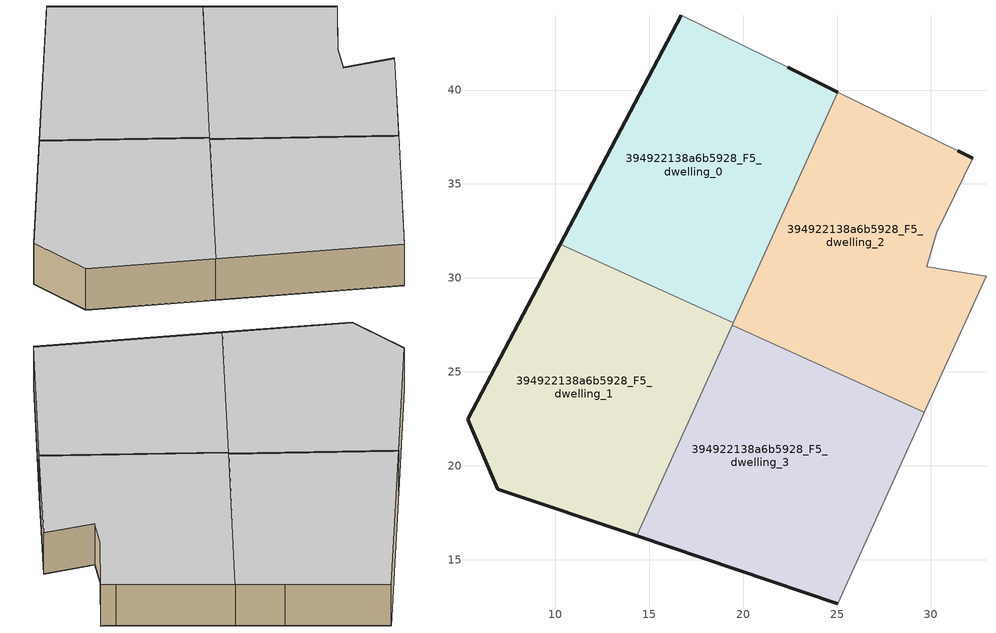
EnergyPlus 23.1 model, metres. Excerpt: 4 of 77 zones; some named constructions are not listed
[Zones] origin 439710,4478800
394922138a6b5928_F5_dwelling_0
 floor to 394922138a6b5928_F4_dwelling_0 (EU_floor_Construction): 18.55,28.04 24.13,40.34 22.38,41.21 16.72,43.97 10.27,31.79 z15
 floor to 394922138a6b5928_F4_dwelling_2 (EU_floor_Construction): 19.68,28.06 25.04,39.89 24.79,40.02 24.35,40.23 24.13,40.34 18.75,28.48 z15
 floor to 394922138a6b5928_F4_dwelling_3 (EU_floor_Construction): 19.48,27.62 19.68,28.06 18.75,28.48 18.55,28.04 z15
 wall outside (EU_wall_Construction): 10.27,31.79 16.72,43.97 / 22.38,41.21 25.04,39.89 z15:18
 wall to 394922138a6b5928_F5_dwelling_1 (EU_wall_Construction): 19.48,27.62 10.27,31.79 z15:18
 wall adiabatic (EU_wall_Construction): 16.72,43.97 22.38,41.21 z15:18
 wall to 394922138a6b5928_F5_dwelling_2 (EU_wall_Construction): 25.04,39.89 19.48,27.62 z15:18
 ceiling to 394922138a6b5928_F6_dwelling_0 (EU_floor_Construction): 22.38,41.21 25.04,39.89 19.48,27.62 10.27,31.79 16.72,43.97 z18
394922138a6b5928_F5_dwelling_1
 floor to 394922138a6b5928_F4_dwelling_1 (EU_floor_Construction): 13.36,16.59 18.53,27.98 10.24,31.74 5.33,22.47 6.94,18.75 z15
 floor to 394922138a6b5928_F4_dwelling_0 (EU_floor_Construction): 18.53,27.98 18.55,28.04 10.27,31.79 10.24,31.74 z15
 floor to 394922138a6b5928_F4_dwelling_3 (EU_floor_Construction): 14.33,16.26 19.42,27.49 19.48,27.62 18.55,28.04 13.36,16.59 z15
 wall outside (EU_wall_Construction): 14.33,16.26 6.94,18.75 5.33,22.47 10.27,31.79 z15:18
 wall to 394922138a6b5928_F5_dwelling_3 (EU_wall_Construction): 19.42,27.49 14.33,16.26 z15:18
 wall to 394922138a6b5928_F5_dwelling_2 (EU_wall_Construction): 19.48,27.62 19.42,27.49 z15:18
 ceiling to 394922138a6b5928_F6_dwelling_1 (EU_floor_Construction): 19.48,27.62 14.33,16.26 6.94,18.75 5.33,22.47 10.27,31.79 z18
394922138a6b5928_F5_dwelling_2
 floor to 394922138a6b5928_F4_dwelling_2 (EU_floor_Construction): 27.36,24.57 30.07,30.54 29.78,30.59 30.32,32.43 32.23,36.37 31.43,36.76 25.04,39.89 19.68,28.06 z15
 floor to 394922138a6b5928_F4_dwelling_4 (EU_floor_Construction): 29.65,22.85 32.93,30.09 30.07,30.54 27.1,24.01 z15
 floor to 394922138a6b5928_F4_dwelling_3 (EU_floor_Construction): 27.1,24.01 27.36,24.57 19.68,28.06 19.42,27.49 z15
 wall outside (EU_wall_Construction): 31.43,36.76 32.23,36.37 z15:18
 wall adiabatic (EU_wall_Construction): 32.23,36.37 30.32,32.43 29.78,30.59 32.93,30.09 / 25.04,39.89 31.43,36.76 z15:18
 wall to 394922138a6b5928_F5_dwelling_3 (EU_wall_Construction): 29.65,22.85 19.42,27.49 z15:18
 wall to 394922138a6b5928_F5_dwelling_4 (EU_wall_Construction): 32.93,30.09 29.65,22.85 z15:18
 ceiling to 394922138a6b5928_F6_dwelling_2 (EU_floor_Construction): 31.43,36.76 32.23,36.37 30.32,32.43 29.78,30.59 32.93,30.09 29.65,22.85 19.42,27.49 25.04,39.89 z18
394922138a6b5928_F5_dwelling_3
 floor to 394922138a6b5928_F4_dwelling_5 (EU_floor_Construction): 25.03,12.66 29.23,21.93 26.68,23.08 22.37,13.56 z15
 floor to 394922138a6b5928_F4_dwelling_4 (EU_floor_Construction): 29.23,21.93 29.65,22.85 27.1,24.01 26.68,23.08 z15
 floor adiabatic (EU_floor_Construction): 22.37,13.56 27.1,24.01 19.42,27.49 14.33,16.26 z15
 wall outside (EU_wall_Construction): 25.03,12.66 14.33,16.26 z15:18
 wall to 394922138a6b5928_F5_dwelling_5 (EU_wall_Construction): 29.48,22.47 25.03,12.66 z15:18
 wall to 394922138a6b5928_F5_dwelling_4 (EU_wall_Construction): 29.65,22.85 29.48,22.47 z15:18
 ceiling to 394922138a6b5928_F6_dwelling_3 (EU_floor_Construction): 29.65,22.85 25.03,12.66 14.33,16.26 19.42,27.49 z18
[HVACTEMPLATE:THERMOSTAT] Constant Heating Setpoint=20; Constant Cooling Setpoint=50
EU_HeatOnly_394922138a6b5928_F0_dwelling_0; EU_HeatOnly_394922138a6b5928_F0_dwelling_1; EU_HeatOnly_394922138a6b5928_F0_dwelling_2; EU_HeatOnly_394922138a6b5928_F0_dwelling_3; EU_HeatOnly_394922138a6b5928_F0_dwelling_4; EU_HeatOnly_394922138a6b5928_F0_dwelling_5; EU_HeatOnly_394922138a6b5928_F0_dwelling_6; EU_HeatOnly_394922138a6b5928_F0_dwelling_7; EU_HeatOnly_394922138a6b5928_F0_dwelling_8; EU_HeatOnly_394922138a6b5928_F0_dwelling_9; EU_HeatOnly_394922138a6b5928_F1_dwelling_0; EU_HeatOnly_394922138a6b5928_F1_dwelling_1; EU_HeatOnly_394922138a6b5928_F1_dwelling_2; EU_HeatOnly_394922138a6b5928_F1_dwelling_3; EU_HeatOnly_394922138a6b5928_F1_dwelling_4; EU_HeatOnly_394922138a6b5928_F1_dwelling_5; EU_HeatOnly_394922138a6b5928_F1_dwelling_6; EU_HeatOnly_394922138a6b5928_F1_dwelling_7; EU_HeatOnly_394922138a6b5928_F1_dwelling_8; EU_HeatOnly_394922138a6b5928_F1_dwelling_9; EU_HeatOnly_394922138a6b5928_F2_dwelling_0; EU_HeatOnly_394922138a6b5928_F2_dwelling_1; EU_HeatOnly_394922138a6b5928_F2_dwelling_2; EU_HeatOnly_394922138a6b5928_F2_dwelling_3; EU_HeatOnly_394922138a6b5928_F2_dwelling_4; EU_HeatOnly_394922138a6b5928_F2_dwelling_5; EU_HeatOnly_394922138a6b5928_F2_dwelling_6; EU_HeatOnly_394922138a6b5928_F2_dwelling_7; EU_HeatOnly_394922138a6b5928_F2_dwelling_8; EU_HeatOnly_394922138a6b5928_F2_dwelling_9; EU_HeatOnly_394922138a6b5928_F3_dwelling_0; EU_HeatOnly_394922138a6b5928_F3_dwelling_1; EU_HeatOnly_394922138a6b5928_F3_dwelling_2; EU_HeatOnly_394922138a6b5928_F3_dwelling_3; EU_HeatOnly_394922138a6b5928_F3_dwelling_4; EU_HeatOnly_394922138a6b5928_F3_dwelling_5; EU_HeatOnly_394922138a6b5928_F3_dwelling_6; EU_HeatOnly_394922138a6b5928_F3_dwelling_7; EU_HeatOnly_394922138a6b5928_F3_dwelling_8; EU_HeatOnly_394922138a6b5928_F3_dwelling_9; EU_HeatOnly_394922138a6b5928_F4_dwelling_0; EU_HeatOnly_394922138a6b5928_F4_dwelling_1; EU_HeatOnly_394922138a6b5928_F4_dwelling_2; EU_HeatOnly_394922138a6b5928_F4_dwelling_3; EU_HeatOnly_394922138a6b5928_F4_dwelling_4; EU_HeatOnly_394922138a6b5928_F4_dwelling_5; EU_HeatOnly_394922138a6b5928_F4_dwelling_6; EU_HeatOnly_394922138a6b5928_F4_dwelling_7; EU_HeatOnly_394922138a6b5928_F4_dwelling_8; EU_HeatOnly_394922138a6b5928_F4_dwelling_9; EU_HeatOnly_394922138a6b5928_F5_dwelling_0; EU_HeatOnly_394922138a6b5928_F5_dwelling_1; EU_HeatOnly_394922138a6b5928_F5_dwelling_2; EU_HeatOnly_394922138a6b5928_F5_dwelling_3; EU_HeatOnly_394922138a6b5928_F5_dwelling_4; EU_HeatOnly_394922138a6b5928_F5_dwelling_5; EU_HeatOnly_394922138a6b5928_F5_dwelling_6; EU_HeatOnly_394922138a6b5928_F5_dwelling_7; EU_HeatOnly_394922138a6b5928_F5_dwelling_8; EU_HeatOnly_394922138a6b5928_F6_dwelling_0; EU_HeatOnly_394922138a6b5928_F6_dwelling_1; EU_HeatOnly_394922138a6b5928_F6_dwelling_2; EU_HeatOnly_394922138a6b5928_F6_dwelling_3; EU_HeatOnly_394922138a6b5928_F6_dwelling_4; EU_HeatOnly_394922138a6b5928_F6_dwelling_5; EU_HeatOnly_394922138a6b5928_F6_dwelling_6; EU_HeatOnly_394922138a6b5928_F6_dwelling_7; EU_HeatOnly_394922138a6b5928_F6_dwelling_8; EU_HeatOnly_394922138a6b5928_F7_dwelling_0; EU_HeatOnly_394922138a6b5928_F7_dwelling_1; EU_HeatOnly_394922138a6b5928_F7_dwelling_2; EU_HeatOnly_394922138a6b5928_F7_dwelling_3; EU_HeatOnly_394922138a6b5928_F7_dwelling_4; EU_HeatOnly_394922138a6b5928_F7_dwelling_5; EU_HeatOnly_394922138a6b5928_F7_dwelling_6; EU_HeatOnly_394922138a6b5928_F7_dwelling_7; EU_HeatOnly_394922138a6b5928_F7_dwelling_8
[SCHEDULE:CONSTANT]
Name | Hourly Value
EU_AlwaysOn | 1
EU_CoolingOff | 0
[SCHEDULE:FILE] Column Number=1; Rows to Skip at Top=0; Number of Hours of Data=8760; Column Separator=Comma; Interpolate to Timestep=No; Minutes per Item=60; Adjust Schedule for Daylight Savings=Yes
Name | File
EU_Step8_GainSchedule_394922138a6b5928_F0_dwelling_6_f000 | ../../schedules/394922138a6b5928/394922138a6b5928_F0_dwelling_6_f000_gain.csv
EU_Step8_GainSchedule_394922138a6b5928_F0_dwelling_7_f000 | ../../schedules/394922138a6b5928/394922138a6b5928_F0_dwelling_7_f000_gain.csv
EU_Step8_GainSchedule_394922138a6b5928_F0_dwelling_8_f000 | ../../schedules/394922138a6b5928/394922138a6b5928_F0_dwelling_8_f000_gain.csv
EU_Step8_GainSchedule_394922138a6b5928_F0_dwelling_9_f000 | ../../schedules/394922138a6b5928/394922138a6b5928_F0_dwelling_9_f000_gain.csv
EU_Step8_GainSchedule_394922138a6b5928_F1_dwelling_0_f000 | ../../schedules/394922138a6b5928/394922138a6b5928_F1_dwelling_0_f000_gain.csv
EU_Step8_GainSchedule_394922138a6b5928_F1_dwelling_1_f000 | ../../schedules/394922138a6b5928/394922138a6b5928_F1_dwelling_1_f000_gain.csv
EU_Step8_GainSchedule_394922138a6b5928_F1_dwelling_2_f000 | ../../schedules/394922138a6b5928/394922138a6b5928_F1_dwelling_2_f000_gain.csv
EU_Step8_GainSchedule_394922138a6b5928_F1_dwelling_3_f000 | ../../schedules/394922138a6b5928/394922138a6b5928_F1_dwelling_3_f000_gain.csv
EU_Step8_GainSchedule_394922138a6b5928_F1_dwelling_4_f000 | ../../schedules/394922138a6b5928/394922138a6b5928_F1_dwelling_4_f000_gain.csv
EU_Step8_GainSchedule_394922138a6b5928_F1_dwelling_5_f000 | ../../schedules/394922138a6b5928/394922138a6b5928_F1_dwelling_5_f000_gain.csv
EU_Step8_GainSchedule_394922138a6b5928_F1_dwelling_6_f000 | ../../schedules/394922138a6b5928/394922138a6b5928_F1_dwelling_6_f000_gain.csv
EU_Step8_GainSchedule_394922138a6b5928_F1_dwelling_7_f000 | ../../schedules/394922138a6b5928/394922138a6b5928_F1_dwelling_7_f000_gain.csv
EU_Step8_GainSchedule_394922138a6b5928_F1_dwelling_8_f000 | ../../schedules/394922138a6b5928/394922138a6b5928_F1_dwelling_8_f000_gain.csv
EU_Step8_GainSchedule_394922138a6b5928_F1_dwelling_9_f000 | ../../schedules/394922138a6b5928/394922138a6b5928_F1_dwelling_9_f000_gain.csv
EU_Step8_GainSchedule_394922138a6b5928_F2_dwelling_0_f000 | ../../schedules/394922138a6b5928/394922138a6b5928_F2_dwelling_0_f000_gain.csv
EU_Step8_GainSchedule_394922138a6b5928_F2_dwelling_1_f000 | ../../schedules/394922138a6b5928/394922138a6b5928_F2_dwelling_1_f000_gain.csv
EU_Step8_GainSchedule_394922138a6b5928_F2_dwelling_2_f000 | ../../schedules/394922138a6b5928/394922138a6b5928_F2_dwelling_2_f000_gain.csv
EU_Step8_GainSchedule_394922138a6b5928_F2_dwelling_3_f000 | ../../schedules/394922138a6b5928/394922138a6b5928_F2_dwelling_3_f000_gain.csv
EU_Step8_GainSchedule_394922138a6b5928_F2_dwelling_4_f000 | ../../schedules/394922138a6b5928/394922138a6b5928_F2_dwelling_4_f000_gain.csv
EU_Step8_GainSchedule_394922138a6b5928_F2_dwelling_5_f000 | ../../schedules/394922138a6b5928/394922138a6b5928_F2_dwelling_5_f000_gain.csv
EU_Step8_GainSchedule_394922138a6b5928_F2_dwelling_6_f000 | ../../schedules/394922138a6b5928/394922138a6b5928_F2_dwelling_6_f000_gain.csv
EU_Step8_GainSchedule_394922138a6b5928_F2_dwelling_7_f000 | ../../schedules/394922138a6b5928/394922138a6b5928_F2_dwelling_7_f000_gain.csv
EU_Step8_GainSchedule_394922138a6b5928_F2_dwelling_8_f000 | ../../schedules/394922138a6b5928/394922138a6b5928_F2_dwelling_8_f000_gain.csv
EU_Step8_GainSchedule_394922138a6b5928_F2_dwelling_9_f000 | ../../schedules/394922138a6b5928/394922138a6b5928_F2_dwelling_9_f000_gain.csv
EU_Step8_GainSchedule_394922138a6b5928_F3_dwelling_0_f000 | ../../schedules/394922138a6b5928/394922138a6b5928_F3_dwelling_0_f000_gain.csv
EU_Step8_GainSchedule_394922138a6b5928_F3_dwelling_1_f000 | ../../schedules/394922138a6b5928/394922138a6b5928_F3_dwelling_1_f000_gain.csv
EU_Step8_GainSchedule_394922138a6b5928_F3_dwelling_2_f000 | ../../schedules/394922138a6b5928/394922138a6b5928_F3_dwelling_2_f000_gain.csv
EU_Step8_GainSchedule_394922138a6b5928_F3_dwelling_3_f000 | ../../schedules/394922138a6b5928/394922138a6b5928_F3_dwelling_3_f000_gain.csv
EU_Step8_GainSchedule_394922138a6b5928_F3_dwelling_4_f000 | ../../schedules/394922138a6b5928/394922138a6b5928_F3_dwelling_4_f000_gain.csv
EU_Step8_GainSchedule_394922138a6b5928_F3_dwelling_5_f000 | ../../schedules/394922138a6b5928/394922138a6b5928_F3_dwelling_5_f000_gain.csv
EU_Step8_GainSchedule_394922138a6b5928_F3_dwelling_6_f000 | ../../schedules/394922138a6b5928/394922138a6b5928_F3_dwelling_6_f000_gain.csv
EU_Step8_GainSchedule_394922138a6b5928_F3_dwelling_7_f000 | ../../schedules/394922138a6b5928/394922138a6b5928_F3_dwelling_7_f000_gain.csv
EU_Step8_GainSchedule_394922138a6b5928_F3_dwelling_8_f000 | ../../schedules/394922138a6b5928/394922138a6b5928_F3_dwelling_8_f000_gain.csv
EU_Step8_GainSchedule_394922138a6b5928_F3_dwelling_9_f000 | ../../schedules/394922138a6b5928/394922138a6b5928_F3_dwelling_9_f000_gain.csv
EU_Step8_GainSchedule_394922138a6b5928_F5_dwelling_7_f000 | ../../schedules/394922138a6b5928/394922138a6b5928_F5_dwelling_7_f000_gain.csv
EU_Step8_GainSchedule_394922138a6b5928_F5_dwelling_8_f000 | ../../schedules/394922138a6b5928/394922138a6b5928_F5_dwelling_8_f000_gain.csv
EU_Step8_GainSchedule_394922138a6b5928_F6_dwelling_0_f000 | ../../schedules/394922138a6b5928/394922138a6b5928_F6_dwelling_0_f000_gain.csv
EU_Step8_GainSchedule_394922138a6b5928_F6_dwelling_1_f000 | ../../schedules/394922138a6b5928/394922138a6b5928_F6_dwelling_1_f000_gain.csv
EU_Step8_GainSchedule_394922138a6b5928_F6_dwelling_2_f000 | ../../schedules/394922138a6b5928/394922138a6b5928_F6_dwelling_2_f000_gain.csv
EU_Step8_GainSchedule_394922138a6b5928_F6_dwelling_3_f000 | ../../schedules/394922138a6b5928/394922138a6b5928_F6_dwelling_3_f000_gain.csv
EU_Step8_GainSchedule_394922138a6b5928_F6_dwelling_4_f000 | ../../schedules/394922138a6b5928/394922138a6b5928_F6_dwelling_4_f000_gain.csv
EU_Step8_GainSchedule_394922138a6b5928_F6_dwelling_5_f000 | ../../schedules/394922138a6b5928/394922138a6b5928_F6_dwelling_5_f000_gain.csv
EU_Step8_GainSchedule_394922138a6b5928_F6_dwelling_6_f000 | ../../schedules/394922138a6b5928/394922138a6b5928_F6_dwelling_6_f000_gain.csv
EU_Step8_GainSchedule_394922138a6b5928_F6_dwelling_7_f000 | ../../schedules/394922138a6b5928/394922138a6b5928_F6_dwelling_7_f000_gain.csv
EU_Step8_GainSchedule_394922138a6b5928_F6_dwelling_8_f000 | ../../schedules/394922138a6b5928/394922138a6b5928_F6_dwelling_8_f000_gain.csv
EU_Step8_GainSchedule_394922138a6b5928_F7_dwelling_0_f000 | ../../schedules/394922138a6b5928/394922138a6b5928_F7_dwelling_0_f000_gain.csv
EU_Step8_GainSchedule_394922138a6b5928_F7_dwelling_1_f000 | ../../schedules/394922138a6b5928/394922138a6b5928_F7_dwelling_1_f000_gain.csv
EU_Step8_GainSchedule_394922138a6b5928_F7_dwelling_2_f000 | ../../schedules/394922138a6b5928/394922138a6b5928_F7_dwelling_2_f000_gain.csv
EU_Step8_GainSchedule_394922138a6b5928_F7_dwelling_3_f000 | ../../schedules/394922138a6b5928/394922138a6b5928_F7_dwelling_3_f000_gain.csv
EU_Step8_GainSchedule_394922138a6b5928_F7_dwelling_4_f000 | ../../schedules/394922138a6b5928/394922138a6b5928_F7_dwelling_4_f000_gain.csv
EU_Step8_GainSchedule_394922138a6b5928_F7_dwelling_5_f000 | ../../schedules/394922138a6b5928/394922138a6b5928_F7_dwelling_5_f000_gain.csv
EU_Step8_GainSchedule_394922138a6b5928_F7_dwelling_6_f000 | ../../schedules/394922138a6b5928/394922138a6b5928_F7_dwelling_6_f000_gain.csv
EU_Step8_GainSchedule_394922138a6b5928_F7_dwelling_7_f000 | ../../schedules/394922138a6b5928/394922138a6b5928_F7_dwelling_7_f000_gain.csv
EU_Step8_GainSchedule_394922138a6b5928_F7_dwelling_8_f000 | ../../schedules/394922138a6b5928/394922138a6b5928_F7_dwelling_8_f000_gain.csv
